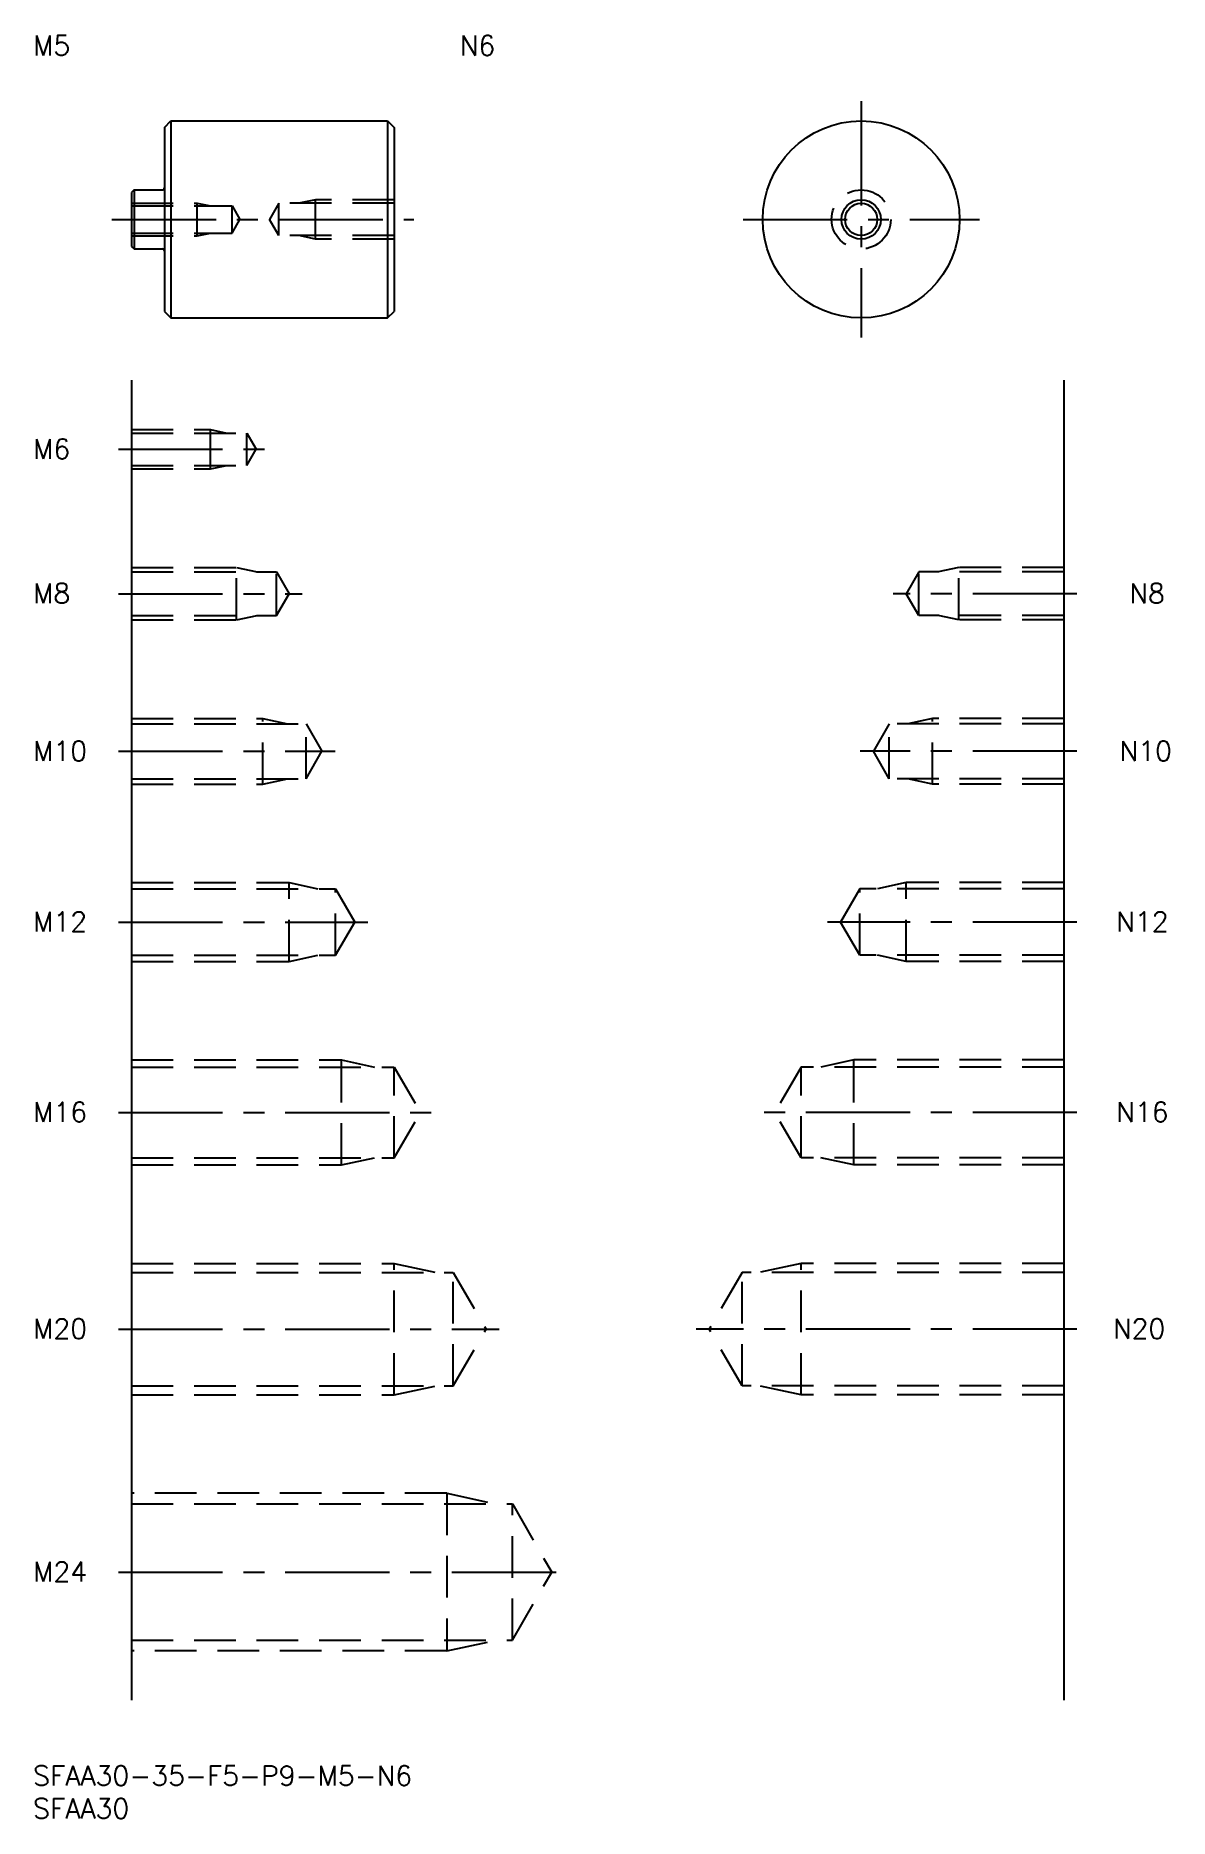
# Model space of a CAD drawing. Extents: x 0 to 173, y -8 to 263.
import ezdxf

# ---------------------------------------------------------------- set-up
doc = ezdxf.new("R2010")
doc.units = 0
doc.header["$LTSCALE"] = 0.5
doc.linetypes.add('CENTER', pattern=[50.8, 31.75, -6.35, 6.35, -6.35])
doc.linetypes.add('DASHED', pattern=[19.05, 12.7, -6.35])
for name, color, linetype in [('MSM_CENTER', 1, 'CENTER'), ('MSM_CONTINUOUS', 7, 'CONTINUOUS'), ('MSM_DASHED', 4, 'DASHED'), ('MSM_NARROW', 5, 'CONTINUOUS'), ('MSM_PART_NUMBER', 7, 'CONTINUOUS')]:
    doc.layers.add(name, color=color, linetype=linetype)
doc.styles.get("Standard").update_dxf_attribs({"font": 'txt.shx', "height": 3, "bigfont": 'bigfont.shx'})

# ---------------------------------------------------------------- blocks, each defined once
blk = doc.blocks.new('*U4')
at = {"layer": 'MSM_PART_NUMBER'}
blk.add_text('SFAA30-35-F5-P9-M5-N6', height=3, dxfattribs=at).set_placement((0, -3))
blk = doc.blocks.new('*U5')
at = {"layer": 'MSM_PART_NUMBER'}
blk.add_text('SFAA30', height=3, dxfattribs=at).set_placement((0, -8))
blk = doc.blocks.new('*U6')
at = {"layer": 'MSM_PART_NUMBER'}
blk.add_text('M24', height=3, dxfattribs=at).set_placement((0, 28.06))
blk = doc.blocks.new('*U7')
at = {"layer": 'MSM_PART_NUMBER'}
blk.add_text('M20', height=3, dxfattribs=at).set_placement((0, 65.06))
blk = doc.blocks.new('*U8')
at = {"layer": 'MSM_PART_NUMBER'}
blk.add_text('M16', height=3, dxfattribs=at).set_placement((0, 98.06))
blk = doc.blocks.new('*U9')
at = {"layer": 'MSM_PART_NUMBER'}
blk.add_text('M12', height=3, dxfattribs=at).set_placement((0, 127.06))
blk = doc.blocks.new('*U10')
at = {"layer": 'MSM_PART_NUMBER'}
blk.add_text('M10', height=3, dxfattribs=at).set_placement((0, 153.06))
blk = doc.blocks.new('*U11')
at = {"layer": 'MSM_PART_NUMBER'}
blk.add_text('M8', height=3, dxfattribs=at).set_placement((0, 177.06))
blk = doc.blocks.new('*U12')
at = {"layer": 'MSM_PART_NUMBER'}
blk.add_text('M6', height=3, dxfattribs=at).set_placement((0, 199.06))
blk = doc.blocks.new('*U13')
at = {"layer": 'MSM_PART_NUMBER'}
blk.add_text('M5', height=3, dxfattribs=at).set_placement((0, 260.49))
blk = doc.blocks.new('*U14')
at = {"layer": 'MSM_PART_NUMBER'}
blk.add_text('N20', height=3, dxfattribs=at).set_placement((164.5, 65.06))
blk = doc.blocks.new('*U15')
at = {"layer": 'MSM_PART_NUMBER'}
blk.add_text('N16', height=3, dxfattribs=at).set_placement((165, 98.06))
blk = doc.blocks.new('*U16')
at = {"layer": 'MSM_PART_NUMBER'}
blk.add_text('N12', height=3, dxfattribs=at).set_placement((165, 127.06))
blk = doc.blocks.new('*U17')
at = {"layer": 'MSM_PART_NUMBER'}
blk.add_text('N10', height=3, dxfattribs=at).set_placement((165.5, 153.06))
blk = doc.blocks.new('*U18')
at = {"layer": 'MSM_PART_NUMBER'}
blk.add_text('N8', height=3, dxfattribs=at).set_placement((167, 177.06))
blk = doc.blocks.new('*U19')
at = {"layer": 'MSM_PART_NUMBER'}
blk.add_text('N6', height=3, dxfattribs=at).set_placement((65, 260.49))

msp = doc.modelspace()

# ---------------------------------------------------------------- linework, layer by layer
at = {"layer": 'MSM_CENTER'}
for p, q in [((126.14, 253.5), (126.14, 217.5)), ((12, 235.5), (58, 235.5)), ((108.14, 235.5), (144.14, 235.5)), ((13, 200.5), (36, 200.5)), ((13, 178.5), (41, 178.5)), ((159, 178.5), (131, 178.5)), ((13, 154.5), (46, 154.5)), ((159, 154.5), (126, 154.5)), ((13, 128.5), (51, 128.5)), ((159, 128.5), (121, 128.5)), ((13, 99.5), (61, 99.5)), ((159, 99.5), (111, 99.5)), ((13, 66.5), (71, 66.5)), ((159, 66.5), (101, 66.5)), ((13, 29.5), (81, 29.5))]:
    msp.add_line(p, q, dxfattribs=at)
at = {"layer": 'MSM_CONTINUOUS'}
for p, q in [((20, 249.5), (21, 250.5)), ((21, 250.5), (21, 220.5)), ((21, 250.5), (54, 250.5)), ((54, 250.5), (54, 220.5)), ((54, 250.5), (55, 249.5)), ((20, 249.5), (20, 221.5)), ((55, 249.5), (55, 221.5)), ((15.4, 240), (15, 239.6)), ((15, 239.6), (15, 231.4)), ((15.4, 240), (15.4, 231)), ((15.4, 240), (19.7, 240)), ((15, 231.4), (15.4, 231)), ((15.4, 231), (19.7, 231)), ((20, 221.5), (21, 220.5)), ((21, 220.5), (54, 220.5)), ((54, 220.5), (55, 221.5)), ((15, 211), (15, 10)), ((157, 211), (157, 10))]:
    msp.add_line(p, q, dxfattribs=at)
for radius in [15, 2.46]:
    msp.add_circle((126.14, 235.5), radius, dxfattribs=at)
for centre, start, end in [((19.7, 240.3), 270, 0), ((19.7, 230.7), 0, 90)]:
    msp.add_arc(centre, 0.3, start, end, dxfattribs=at)
at = {"layer": 'MSM_DASHED'}
for p, q in [((15, 238), (25, 238)), ((15, 237.57), (30.31, 237.57)), ((25, 233), (25, 238)), ((25, 238), (27, 237.57)), ((30.31, 233.43), (30.31, 237.57)), ((30.31, 237.57), (31.5, 235.5)), ((37.42, 237.96), (36, 235.5)), ((55, 237.96), (37.42, 237.96)), ((37.42, 233.04), (37.42, 237.96)), ((43, 238.5), (40.5, 237.96)), ((55, 238.5), (43, 238.5)), ((43, 232.5), (43, 238.5)), ((30.31, 233.43), (31.5, 235.5)), ((37.42, 233.04), (36, 235.5)), ((15, 233.43), (30.31, 233.43)), ((15, 233), (25, 233)), ((25, 233), (27, 233.43)), ((55, 233.04), (37.42, 233.04)), ((43, 232.5), (40.5, 233.04)), ((55, 232.5), (43, 232.5)), ((15, 203.5), (27, 203.5)), ((15, 202.96), (32.58, 202.96)), ((27, 197.5), (27, 203.5)), ((27, 203.5), (29.5, 202.96)), ((32.58, 198.04), (32.58, 202.96)), ((32.58, 202.96), (34, 200.5)), ((32.58, 198.04), (34, 200.5)), ((15, 198.04), (32.58, 198.04)), ((15, 197.5), (27, 197.5)), ((27, 197.5), (29.5, 198.04)), ((15, 182.5), (31, 182.5)), ((31, 174.5), (31, 182.5)), ((31, 182.5), (34.12, 181.82)), ((141, 182.5), (137.88, 181.82)), ((141, 174.5), (141, 182.5)), ((157, 182.5), (141, 182.5)), ((15, 181.82), (37.08, 181.82)), ((37.08, 175.18), (37.08, 181.82)), ((37.08, 181.82), (39, 178.5)), ((134.92, 181.82), (133, 178.5)), ((134.92, 175.18), (134.92, 181.82)), ((157, 181.82), (134.92, 181.82)), ((37.08, 175.18), (39, 178.5)), ((134.92, 175.18), (133, 178.5)), ((15, 175.18), (37.08, 175.18)), ((15, 174.5), (31, 174.5)), ((31, 174.5), (34.12, 175.18)), ((157, 175.18), (134.92, 175.18)), ((141, 174.5), (137.88, 175.18)), ((157, 174.5), (141, 174.5)), ((15, 159.5), (35, 159.5)), ((15, 158.69), (41.58, 158.69)), ((35, 149.5), (35, 159.5)), ((35, 159.5), (38.75, 158.69)), ((41.58, 150.31), (41.58, 158.69)), ((41.58, 158.69), (44, 154.5)), ((130.42, 158.69), (128, 154.5)), ((130.42, 150.31), (130.42, 158.69)), ((157, 158.69), (130.42, 158.69)), ((137, 159.5), (133.25, 158.69)), ((137, 149.5), (137, 159.5)), ((157, 159.5), (137, 159.5)), ((41.58, 150.31), (44, 154.5)), ((130.42, 150.31), (128, 154.5)), ((15, 150.31), (41.58, 150.31)), ((15, 149.5), (35, 149.5)), ((35, 149.5), (38.75, 150.31)), ((157, 150.31), (130.42, 150.31)), ((137, 149.5), (133.25, 150.31)), ((157, 149.5), (137, 149.5)), ((15, 134.5), (39, 134.5)), ((15, 133.55), (46.08, 133.55)), ((39, 122.5), (39, 134.5)), ((39, 134.5), (43.37, 133.55)), ((46.08, 123.45), (46.08, 133.55)), ((46.08, 133.55), (49, 128.5)), ((125.92, 133.55), (123, 128.5)), ((125.92, 123.45), (125.92, 133.55)), ((157, 133.55), (125.92, 133.55)), ((133, 134.5), (128.62, 133.55)), ((133, 122.5), (133, 134.5)), ((157, 134.5), (133, 134.5)), ((46.08, 123.45), (49, 128.5)), ((125.92, 123.45), (123, 128.5)), ((15, 123.45), (46.08, 123.45)), ((15, 122.5), (39, 122.5)), ((39, 122.5), (43.37, 123.45)), ((157, 123.45), (125.92, 123.45)), ((133, 122.5), (128.62, 123.45)), ((157, 122.5), (133, 122.5)), ((15, 107.5), (47, 107.5)), ((15, 106.42), (55.01, 106.42)), ((47, 91.5), (47, 107.5)), ((47, 107.5), (52, 106.42)), ((55.01, 92.58), (55.01, 106.42)), ((55.01, 106.42), (59, 99.5)), ((116.99, 106.42), (113, 99.5)), ((116.99, 92.58), (116.99, 106.42)), ((157, 106.42), (116.99, 106.42)), ((125, 107.5), (120, 106.42)), ((125, 91.5), (125, 107.5)), ((157, 107.5), (125, 107.5)), ((55.01, 92.58), (59, 99.5)), ((116.99, 92.58), (113, 99.5)), ((15, 92.58), (55.01, 92.58)), ((47, 91.5), (52, 92.58)), ((157, 92.58), (116.99, 92.58)), ((125, 91.5), (120, 92.58)), ((15, 91.5), (47, 91.5)), ((157, 91.5), (125, 91.5)), ((15, 76.5), (55, 76.5)), ((55, 56.5), (55, 76.5)), ((55, 76.5), (61.25, 75.15)), ((117, 76.5), (110.75, 75.15)), ((157, 76.5), (117, 76.5)), ((117, 56.5), (117, 76.5)), ((15, 75.15), (64.01, 75.15)), ((64.01, 75.15), (69, 66.5)), ((64.01, 57.85), (64.01, 75.15)), ((107.99, 75.15), (103, 66.5)), ((157, 75.15), (107.99, 75.15)), ((107.99, 57.85), (107.99, 75.15)), ((64.01, 57.85), (69, 66.5)), ((107.99, 57.85), (103, 66.5)), ((15, 57.85), (64.01, 57.85)), ((55, 56.5), (61.25, 57.85)), ((157, 57.85), (107.99, 57.85)), ((117, 56.5), (110.75, 57.85)), ((15, 56.5), (55, 56.5)), ((157, 56.5), (117, 56.5)), ((63, 41.5), (15, 41.5)), ((63, 41.5), (70.5, 39.88)), ((63, 41.5), (63, 17.5)), ((15, 39.88), (73.01, 39.88)), ((73.01, 19.12), (73.01, 39.88)), ((73.01, 39.88), (79, 29.5)), ((73.01, 19.12), (79, 29.5)), ((15, 19.12), (73.01, 19.12)), ((63, 17.5), (70.5, 19.12)), ((63, 17.5), (15, 17.5))]:
    msp.add_line(p, q, dxfattribs=at)
msp.add_circle((126.14, 235.5), 4.5, dxfattribs=at)
at = {"layer": 'MSM_NARROW'}
msp.add_circle((126.14, 235.5), 3, dxfattribs=at)

# ---------------------------------------------------------------- block references
at = {"layer": 'MSM_CONTINUOUS'}
for name in ['*U13', '*U19', '*U12', '*U11', '*U18', '*U10', '*U17', '*U9', '*U16', '*U8', '*U15', '*U7', '*U14', '*U6', '*U4', '*U5']:
    msp.add_blockref(name, (0, 0), dxfattribs=at)

doc.saveas('drawing.dxf')
